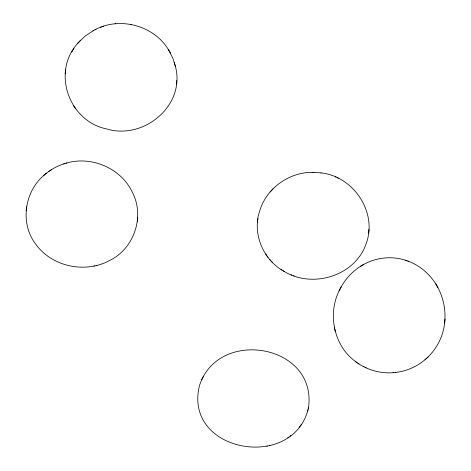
<?xml version="1.0" encoding="UTF-8"?>
<svg xmlns="http://www.w3.org/2000/svg" width="471" height="471" viewBox="0 0 471 471"><rect width="100%" height="100%" fill="white"/><g stroke="black" fill="none" stroke-linecap="round" stroke-linejoin="round"><path stroke-width="0.71" d="M44.545 174.77C24.474 191.226 19.629 223.472 35.814 244.243C52.016 266.863 85.363 273.686 109.619 260.504C134.094 248.706 145.074 216.442 132.363 192.321C121.153 168.188 91.345 155.518 66.04 163.201M79.034 41.96C50.95 70.397 68.207 121.212 106.723 128.954C144.456 140.376 186.946 104.362 174.959 64.839M283.295 270.872C311.696 289.212 355.399 276.218 366.25 243.395C377.701 212.339 353.409 176.172 320.945 172.892M444.807 321.104C445.79 308.947 443.064 296.465 436.929 285.909M312.244 172.339C289.029 172.274 266.663 188.182 259.827 210.496C251.832 233.328 263.159 260.033 284.196 271.431M426.785 358.154C437.165 348.728 443.753 335.234 444.789 321.251M444.624 323.336L444.971 319.02M137.314 221.482L137.455 219.763M137.497 219.25L137.638 217.531M176.354 84.597L176.501 82.837M176.537 82.366L176.684 80.606M368.622 233.198L368.769 231.449M368.805 230.967L368.946 229.218M65.198 73.87L65.675 69.802M26.152 210.802L26.37 209.012M26.417 208.565L26.629 206.775M257.466 222.489L257.678 220.658M257.725 220.251L257.943 218.426M308.54 407.433C317.183 344.366 218.273 327.333 199.521 385.461C182.554 452.796 294.575 471.989 308.54 407.433L308.24 408.74M307.728 410.995L308.022 409.693M340.038 289.047C326.78 313.403 333.721 346.915 357.006 362.605M202.848 377.542L203.443 376.37M201.718 379.744L202.324 378.554M340.186 288.77C345.007 279.279 352.496 271.113 361.634 265.626M339.079 290.925L341.122 286.933M71.804 51.998L72.722 50.491M73.07 49.914L73.971 48.436M299.144 427.468L299.921 426.426M300.639 425.484L301.44 424.406M79.575 41.377L85.469 35.849L93.882 30.321M77.903 43.202L80.665 40.176M270.166 191.909L271.296 190.684M271.838 190.09L272.927 188.906M395.352 372.496C406.761 371.254 417.753 366.326 426.255 358.619M425.007 359.756L428.086 356.965M45.293 174.14C51.504 168.871 58.946 165.091 66.8 162.978M43.379 175.771L46.405 173.193M287.757 437.689L288.617 437.07M289.889 436.17L290.801 435.516M48.383 171.691L49.543 170.92M50.474 170.29L51.569 169.56M362.37 265.197C375.434 257.407 391.931 255.553 406.332 260.528M360.321 266.415L363.6 264.461M94.971 29.755C120.282 16.061 155.094 25.828 169.213 50.998M92.763 30.909L96.013 29.202M100.47 27.277L101.418 26.947M102.778 26.47L103.632 26.176M63.703 163.896L64.556 163.643M266.851 446.196L267.357 446.078M269.353 445.625L269.93 445.495M96.261 265.509L96.955 265.356M93.935 266.038L94.541 265.903M355.864 361.81C366.544 369.812 380.174 373.78 393.479 372.673M393.12 372.708L395.823 372.449M115.077 23.827L115.477 23.803M314.01 172.345L321.169 172.922M312.061 172.345L314.104 172.345M130.967 24.474L131.297 24.533M407.756 261.034C420.709 265.679 431.518 275.553 437.942 287.663M405.643 260.286L408.557 261.311M293.504 275.712L294.139 275.953M291.072 274.793L291.802 275.076M335.299 176.855L336.082 177.214M337.483 177.861L338.361 178.262M363.147 366.409L364.124 366.891M365.355 367.492L366.238 367.922M281.087 269.506L282.064 270.107M357.901 363.218L358.961 363.965M269.577 259.303L270.601 260.422M271.272 261.164L272.256 262.229M265.691 254.122L266.633 255.441M267.116 256.118L268.028 257.396M73.417 105.592L74.365 106.929M74.842 107.594L75.754 108.883M169.525 51.545L173.04 58.81L175.418 66.564M168.359 49.537L170.396 53.046M435.793 283.948L436.776 285.656M174.364 62.596L174.812 64.297M334.28 327.18L334.769 329.282M334.799 329.447L335.281 331.525"/></g></svg>
